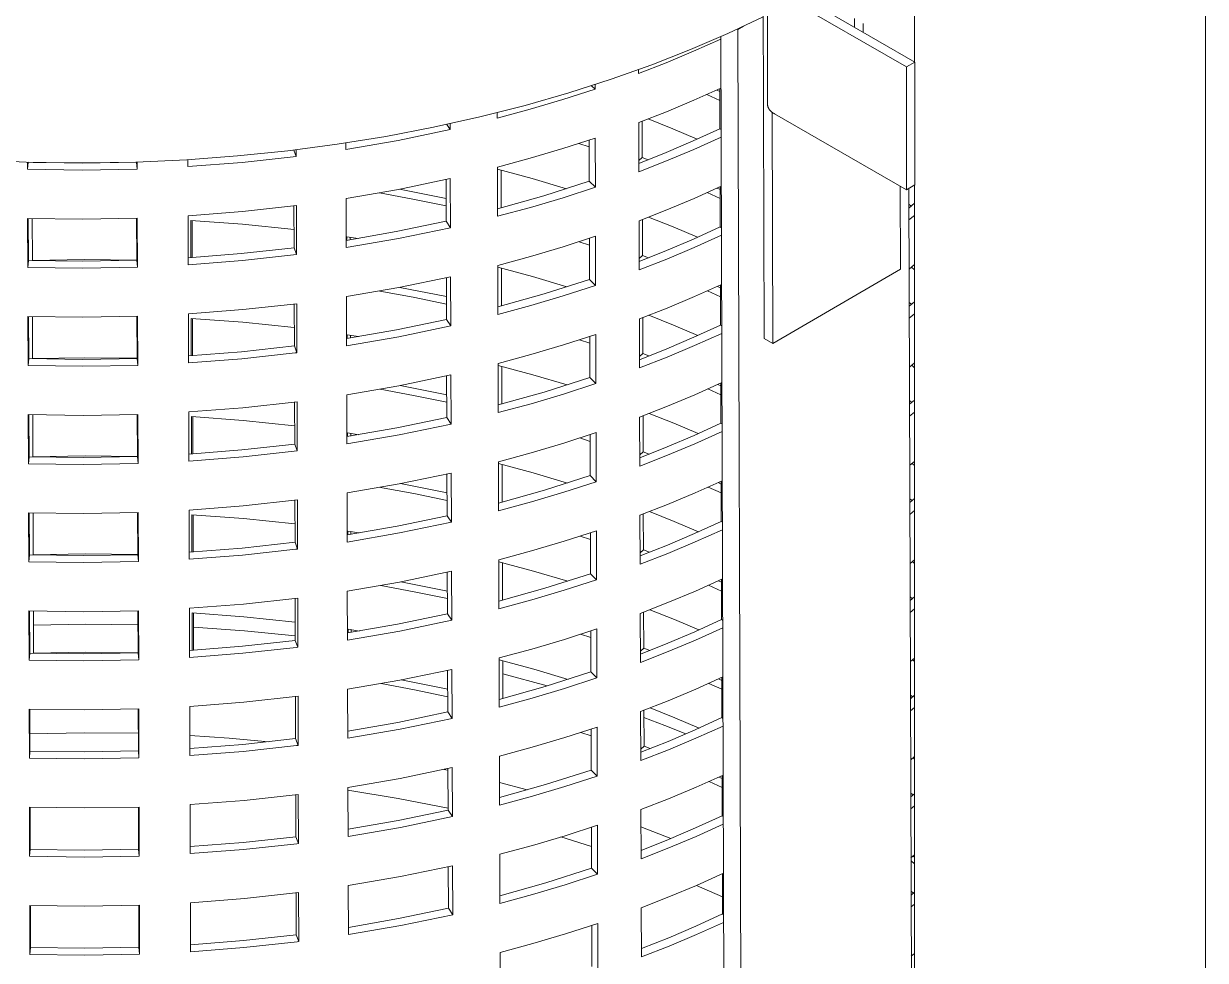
# Model space of a CAD drawing. Header units: inches. Extents: x -12 to 136, y -5 to 104.
# Drawn here: x 127.12 to 134.85, y 67.23 to 73.35 of the extents above; entities that cross this region are included whole.
import ezdxf

# ---------------------------------------------------------------- set-up
doc = ezdxf.new("R2010")
doc.units = ezdxf.units.IN
doc.layers.add('ZANO_R', color=7, linetype='Continuous', lineweight=0)

msp = doc.modelspace()

# ---------------------------------------------------------------- linework, layer by layer
at = {"layer": 'ZANO_R'}
for p, q in [((132.94704, 73.10375), (132.94704, 74.946)), ((134.84862, 74.946), (134.84862, 70.07666)), ((131.96394, 71.29476), (131.95607, 73.73327)), ((131.9837, 72.82967), (131.9837, 73.63331)), ((132.0855, 73.60116), (132.94851, 73.1029)), ((132.89283, 73.07076), (132.02982, 73.56902)), ((131.72532, 73.29003), (131.95715, 73.39946)), ((132.55479, 73.33022), (132.55461, 73.3877)), ((132.61028, 73.35556), (132.61047, 73.29807)), ((131.48191, 73.185), (131.72532, 73.29003)), ((131.79017, 73.31544), (131.78609, 73.31779)), ((131.79017, 73.31544), (131.82688, 73.33678)), ((131.8254, 62.40631), (131.79017, 73.31544)), ((131.67923, 73.2534), (131.5018, 73.17375)), ((131.67918, 73.26937), (131.71404, 62.4706)), ((131.22719, 73.08489), (131.48191, 73.185)), ((131.5018, 73.17375), (131.32246, 73.09851)), ((130.96155, 72.99026), (131.22719, 73.08489)), ((131.14131, 73.02773), (131.14123, 73.05322)), ((131.32246, 73.09851), (131.14131, 73.02773)), ((132.94851, 73.1029), (132.89283, 73.07076)), ((132.89283, 73.07076), (132.89283, 72.26712)), ((132.94851, 73.1029), (132.94851, 72.29926)), ((130.68546, 72.90164), (130.96155, 72.99026)), ((130.39947, 72.81953), (130.68546, 72.90164)), ((130.85665, 72.92605), (130.6452, 72.85762)), ((130.85665, 72.92605), (130.83441, 72.94827)), ((130.85655, 72.95543), (130.85665, 72.92605)), ((131.50284, 72.8529), (131.68026, 72.93254)), ((131.58891, 72.89083), (131.67334, 72.85225)), ((131.65291, 72.9199), (131.67315, 72.91071)), ((131.67309, 72.92922), (131.67394, 72.66682)), ((130.10426, 72.74443), (130.39947, 72.81953)), ((130.6452, 72.85762), (130.43217, 72.79427)), ((131.32349, 72.77766), (131.50284, 72.8529)), ((131.98402, 72.82692), (131.9837, 72.82967)), ((131.98444, 72.82419), (131.98402, 72.82692)), ((131.98495, 72.82148), (131.98444, 72.82419)), ((131.98556, 72.81879), (131.98495, 72.82148)), ((131.98626, 72.81612), (131.98556, 72.81879)), ((131.98706, 72.81347), (131.98626, 72.81612)), ((131.98794, 72.81086), (131.98706, 72.81347)), ((131.98892, 72.80827), (131.98794, 72.81086)), ((129.80056, 72.67682), (130.10426, 72.74443)), ((130.21768, 72.73605), (130.21757, 72.77213)), ((130.43217, 72.79427), (130.21768, 72.73605)), ((131.14235, 72.70688), (131.32349, 72.77766)), ((131.98998, 72.80573), (131.98892, 72.80827)), ((131.99114, 72.80322), (131.98998, 72.80573)), ((131.99238, 72.80075), (131.99114, 72.80322)), ((131.9937, 72.79833), (131.99238, 72.80075)), ((131.99511, 72.79595), (131.9937, 72.79833)), ((131.9966, 72.79363), (131.99511, 72.79595)), ((131.99817, 72.79136), (131.9966, 72.79363)), ((131.99982, 72.78914), (131.99817, 72.79136)), ((132.00154, 72.78699), (131.99982, 72.78914)), ((132.00334, 72.78489), (132.00154, 72.78699)), ((132.00521, 72.78286), (132.00334, 72.78489)), ((132.00715, 72.78089), (132.00521, 72.78286)), ((132.00916, 72.779), (132.00715, 72.78089)), ((132.01123, 72.77717), (132.00916, 72.779)), ((132.01337, 72.77542), (132.01123, 72.77717)), ((132.01556, 72.77374), (132.01337, 72.77542)), ((132.01473, 72.77547), (132.01962, 71.26261)), ((132.01781, 72.77215), (132.01556, 72.77374)), ((132.02011, 72.77063), (132.01781, 72.77215)), ((132.02247, 72.76919), (132.02011, 72.77063)), ((132.02488, 72.76783), (132.02247, 72.76919)), ((132.02733, 72.76656), (132.02488, 72.76783)), ((132.02982, 72.76537), (132.02733, 72.76656)), ((132.02982, 72.76537), (132.89283, 72.26712)), ((129.48922, 72.61712), (129.80056, 72.67682)), ((129.90924, 72.66137), (129.56931, 72.5908)), ((129.90924, 72.66137), (129.88682, 72.69506)), ((129.90912, 72.6999), (129.90924, 72.66137)), ((131.14338, 72.38602), (131.14235, 72.70688)), ((131.16425, 72.71518), (131.16501, 72.47975)), ((131.36565, 72.6664), (131.20447, 72.7306)), ((131.52536, 72.59863), (131.36565, 72.6664)), ((131.67394, 72.66682), (131.49893, 72.58695)), ((131.68114, 72.66169), (131.67394, 72.66682)), ((129.17115, 72.56572), (129.48922, 72.61712)), ((129.56931, 72.5908), (129.22722, 72.53152)), ((130.64623, 72.53676), (130.85768, 72.60519)), ((130.81841, 72.59204), (130.81927, 72.32374)), ((130.85768, 72.60519), (130.85872, 72.28434)), ((131.49893, 72.58695), (131.32199, 72.51148)), ((131.6813, 72.61169), (131.50387, 72.53204)), ((128.51887, 72.48916), (128.84735, 72.52297)), ((128.84735, 72.52297), (129.17115, 72.56572)), ((128.90259, 72.48568), (128.88708, 72.52771)), ((128.90245, 72.52958), (128.90259, 72.48568)), ((129.22722, 72.53152), (129.22708, 72.57407)), ((130.4332, 72.47342), (130.64623, 72.53676)), ((130.75127, 72.57002), (130.81855, 72.54809)), ((131.32199, 72.51148), (131.14321, 72.44045)), ((131.50387, 72.53204), (131.32453, 72.4568)), ((126.84633, 72.46011), (127.18092, 72.44702)), ((127.1444, 72.40181), (127.14425, 72.44799)), ((127.1444, 72.40181), (127.14862, 72.44738)), ((127.14862, 72.44738), (127.14862, 72.44787)), ((127.50296, 72.44262), (127.14862, 72.44738)), ((127.1744, 72.44718), (127.1744, 72.44666)), ((127.18092, 72.44702), (127.51666, 72.44338)), ((127.85728, 72.44887), (127.50296, 72.44262)), ((127.51666, 72.44338), (127.85236, 72.44923)), ((127.85236, 72.44923), (128.18683, 72.46453)), ((127.85728, 72.44939), (127.85728, 72.44887)), ((127.8615, 72.40331), (127.85728, 72.44887)), ((127.86135, 72.44952), (127.8615, 72.40331)), ((128.18683, 72.46453), (128.51887, 72.48916)), ((128.19431, 72.41919), (128.19417, 72.46497)), ((128.54898, 72.44684), (128.19431, 72.41919)), ((128.90259, 72.48568), (128.54898, 72.44684)), ((130.21872, 72.41519), (130.4332, 72.47342)), ((131.16501, 72.47975), (131.14314, 72.46014)), ((131.32453, 72.4568), (131.14338, 72.38602)), ((131.16501, 72.47975), (131.20533, 72.46458)), ((127.50296, 72.39699), (127.1444, 72.40181)), ((127.8615, 72.40331), (127.50296, 72.39699)), ((130.21975, 72.09434), (130.21872, 72.41519)), ((130.44547, 72.34178), (130.21876, 72.40283)), ((130.24266, 72.39667), (130.24345, 72.15058)), ((129.22826, 72.21067), (129.57034, 72.26994)), ((129.57034, 72.26994), (129.91028, 72.34051)), ((129.57843, 72.27148), (129.88253, 72.21071)), ((129.88213, 72.33421), (129.88301, 72.06218)), ((129.91028, 72.34051), (129.91131, 72.01966)), ((130.67055, 72.27501), (130.44547, 72.34178)), ((130.81927, 72.32374), (130.52097, 72.22887)), ((130.85872, 72.28434), (130.64727, 72.21591)), ((130.85872, 72.28434), (130.81927, 72.32374)), ((131.50491, 72.21118), (131.68233, 72.29083)), ((131.65498, 72.27819), (131.67522, 72.269)), ((131.67516, 72.2875), (131.67601, 72.0251)), ((132.85478, 71.74838), (132.85303, 72.29009)), ((132.89283, 72.26712), (132.94851, 72.29926)), ((132.90917, 72.27655), (132.93108, 65.49148)), ((132.94704, 52.74198), (132.94704, 72.29841)), ((129.22929, 71.88981), (129.22826, 72.21067)), ((129.44685, 72.24722), (129.66523, 72.20692)), ((129.66523, 72.20692), (129.88269, 72.16189)), ((130.52097, 72.22887), (130.21959, 72.14427)), ((130.64727, 72.21591), (130.43424, 72.15256)), ((131.32557, 72.13594), (131.50491, 72.21118)), ((131.59098, 72.24912), (131.67541, 72.21054)), ((128.19535, 72.09833), (128.55001, 72.12599)), ((128.55001, 72.12599), (128.90363, 72.16482)), ((128.88732, 72.16278), (128.88821, 71.88855)), ((128.90363, 72.16482), (128.90467, 71.84397)), ((130.43424, 72.15256), (130.21975, 72.09434)), ((131.14442, 72.06516), (131.32557, 72.13594)), ((132.92468, 72.16102), (132.90951, 72.17295)), ((132.94704, 72.17966), (132.90959, 72.14857)), ((127.14647, 71.76009), (127.14543, 72.08095)), ((127.14543, 72.08095), (127.50399, 72.07613)), ((127.15069, 71.80567), (127.14981, 72.08082)), ((127.17559, 72.08011), (127.17648, 71.80495)), ((127.50399, 72.07613), (127.86253, 72.08245)), ((127.85847, 72.08232), (127.85936, 71.80715)), ((127.86253, 72.08245), (127.86357, 71.7616)), ((128.19639, 71.77747), (128.19535, 72.09833)), ((128.21315, 72.06796), (128.21393, 71.82447)), ((128.55094, 72.04323), (128.21315, 72.06796)), ((128.22143, 72.06747), (128.22222, 71.82501)), ((128.88782, 72.00823), (128.55094, 72.04323)), ((129.88301, 72.06218), (129.55708, 71.99434)), ((129.91131, 72.01966), (129.88301, 72.06218)), ((131.14546, 71.74431), (131.14442, 72.06516)), ((131.16632, 72.07346), (131.16708, 71.83803)), ((131.36772, 72.02469), (131.20654, 72.08889)), ((132.94704, 72.10048), (132.90984, 72.07066)), ((129.55708, 71.99434), (129.22914, 71.93703)), ((129.30745, 71.94975), (129.23387, 71.96122)), ((129.23387, 71.96122), (129.23395, 71.93779)), ((129.91131, 72.01966), (129.57138, 71.94908)), ((130.64831, 71.89505), (130.85976, 71.96348)), ((130.85976, 71.96348), (130.86079, 71.64262)), ((131.52743, 71.95691), (131.36772, 72.02469)), ((131.67601, 72.0251), (131.50101, 71.94523)), ((131.68337, 71.96998), (131.50594, 71.89033)), ((131.68321, 72.01998), (131.67601, 72.0251)), ((128.88821, 71.88855), (128.54273, 71.85055)), ((128.90467, 71.84397), (128.88821, 71.88855)), ((129.57138, 71.94908), (129.22929, 71.88981)), ((129.25431, 71.95809), (129.25437, 71.94106)), ((130.43528, 71.8317), (130.64831, 71.89505)), ((130.75334, 71.9283), (130.82062, 71.90637)), ((130.82048, 71.95032), (130.82134, 71.68203)), ((131.50101, 71.94523), (131.32406, 71.86976)), ((131.50594, 71.89033), (131.3266, 71.81509)), ((127.14647, 71.76009), (127.15069, 71.80567)), ((127.50504, 71.8009), (127.15069, 71.80567)), ((127.5179, 71.81177), (127.17647, 71.80561)), ((127.85936, 71.80715), (127.50504, 71.8009)), ((127.85935, 71.80782), (127.5179, 71.81177)), ((127.86357, 71.7616), (127.85936, 71.80715)), ((128.54273, 71.85055), (128.19624, 71.82334)), ((128.19639, 71.77747), (128.55105, 71.80513)), ((128.55105, 71.80513), (128.90467, 71.84397)), ((130.22079, 71.77348), (130.43528, 71.8317)), ((131.16708, 71.83803), (131.14522, 71.81843)), ((131.32406, 71.86976), (131.14528, 71.79874)), ((131.3266, 71.81509), (131.14546, 71.74431)), ((131.16708, 71.83803), (131.2074, 71.82287)), ((127.50503, 71.75527), (127.14647, 71.76009)), ((127.86357, 71.7616), (127.50503, 71.75527)), ((130.22183, 71.45263), (130.22079, 71.77348)), ((130.44754, 71.70007), (130.22083, 71.76111)), ((130.24473, 71.75496), (130.24552, 71.50887)), ((132.01962, 71.26261), (132.85478, 71.74838)), ((132.91087, 71.7498), (132.94704, 71.77878)), ((132.94704, 71.74451), (132.92597, 71.76183)), ((129.57241, 71.62823), (129.91235, 71.6988)), ((129.8842, 71.6925), (129.88508, 71.42046)), ((129.91235, 71.6988), (129.91338, 71.37794)), ((130.67262, 71.63329), (130.44754, 71.70007)), ((130.82134, 71.68203), (130.52304, 71.58716)), ((130.86079, 71.64262), (130.82134, 71.68203)), ((131.50698, 71.56947), (131.68441, 71.64912)), ((129.23033, 71.56895), (129.57241, 71.62823)), ((129.44893, 71.6055), (129.66731, 71.5652)), ((129.5805, 71.62977), (129.8846, 71.569)), ((130.52304, 71.58716), (130.22167, 71.50256)), ((130.64934, 71.57419), (130.43631, 71.51085)), ((130.86079, 71.64262), (130.64934, 71.57419)), ((131.59305, 71.60741), (131.67748, 71.56883)), ((131.65705, 71.63647), (131.6773, 71.62728)), ((131.67724, 71.64579), (131.67808, 71.38339)), ((128.55209, 71.48427), (128.9057, 71.52311)), ((128.88939, 71.52107), (128.89028, 71.24684)), ((128.9057, 71.52311), (128.90674, 71.20225)), ((129.23136, 71.2481), (129.23033, 71.56895)), ((129.66731, 71.5652), (129.88476, 71.52018)), ((130.43631, 71.51085), (130.22183, 71.45263)), ((131.32764, 71.49423), (131.50698, 71.56947)), ((132.92675, 71.51931), (132.91158, 71.53124)), ((132.94704, 71.53621), (132.91166, 71.50686)), ((127.14854, 71.11838), (127.14751, 71.43924)), ((127.14751, 71.43924), (127.50607, 71.43442)), ((127.15277, 71.16395), (127.15188, 71.43911)), ((127.17766, 71.4384), (127.17855, 71.16323)), ((127.50607, 71.43442), (127.8646, 71.44074)), ((127.86054, 71.44061), (127.86143, 71.16544)), ((127.8646, 71.44074), (127.86564, 71.11988)), ((128.19742, 71.45662), (128.55209, 71.48427)), ((128.19846, 71.13576), (128.19742, 71.45662)), ((128.21522, 71.42624), (128.216, 71.18276)), ((128.55301, 71.40151), (128.21522, 71.42624)), ((128.22351, 71.42576), (128.22429, 71.1833)), ((129.88508, 71.42046), (129.55915, 71.35263)), ((129.91338, 71.37794), (129.88508, 71.42046)), ((131.14649, 71.42345), (131.32764, 71.49423)), ((131.14753, 71.10259), (131.14649, 71.42345)), ((131.16839, 71.43175), (131.16915, 71.19632)), ((131.36979, 71.38298), (131.20861, 71.44718)), ((132.94704, 71.45709), (132.91191, 71.42895)), ((128.88989, 71.36652), (128.55301, 71.40151)), ((129.55915, 71.35263), (129.23121, 71.29532)), ((129.91338, 71.37794), (129.57345, 71.30737)), ((131.5295, 71.3152), (131.36979, 71.38298)), ((131.67808, 71.38339), (131.50308, 71.30352)), ((131.68528, 71.37827), (131.67808, 71.38339)), ((129.57345, 71.30737), (129.23136, 71.2481)), ((129.30952, 71.30803), (129.23594, 71.31951)), ((129.23594, 71.31951), (129.23602, 71.29608)), ((129.25639, 71.31637), (129.25644, 71.29935)), ((130.65038, 71.25334), (130.86183, 71.32177)), ((130.75541, 71.28659), (130.82269, 71.26466)), ((130.82255, 71.30861), (130.82342, 71.04032)), ((130.86183, 71.32177), (130.86286, 71.00091)), ((131.50308, 71.30352), (131.32613, 71.22805)), ((131.68544, 71.32826), (131.50802, 71.24861)), ((132.01962, 71.26261), (131.96394, 71.29476)), ((128.5448, 71.20883), (128.19831, 71.18163)), ((128.89028, 71.24684), (128.5448, 71.20883)), ((128.54762, 71.1629), (128.89578, 71.20088)), ((128.90674, 71.20225), (128.89028, 71.24684)), ((128.90674, 71.20225), (128.89578, 71.20088)), ((130.22286, 71.13177), (130.43735, 71.18999)), ((130.43735, 71.18999), (130.65038, 71.25334)), ((131.16915, 71.19632), (131.14729, 71.17671)), ((131.32613, 71.22805), (131.14735, 71.15702)), ((131.16915, 71.19632), (131.20947, 71.18115)), ((131.50802, 71.24861), (131.32867, 71.17337)), ((127.14854, 71.11838), (127.15277, 71.16395)), ((127.5071, 71.11356), (127.14854, 71.11838)), ((127.50711, 71.15919), (127.15277, 71.16395)), ((127.51997, 71.17005), (127.17855, 71.1639)), ((127.86564, 71.11988), (127.5071, 71.11356)), ((127.86143, 71.16544), (127.50711, 71.15919)), ((127.86143, 71.16611), (127.51997, 71.17005)), ((127.86564, 71.11988), (127.86143, 71.16544)), ((128.19846, 71.13576), (128.54762, 71.1629)), ((130.2239, 70.81091), (130.22286, 71.13177)), ((130.44961, 71.05836), (130.2229, 71.1194)), ((130.2468, 71.11325), (130.2476, 70.86715)), ((131.32867, 71.17337), (131.14753, 71.10259)), ((132.91294, 71.10809), (132.94704, 71.13539)), ((132.94704, 71.10451), (132.92804, 71.12012)), ((129.57449, 70.98651), (129.91442, 71.05709)), ((129.88627, 71.05079), (129.88715, 70.77875)), ((129.91442, 71.05709), (129.91546, 70.73623)), ((130.67469, 70.99158), (130.44961, 71.05836)), ((130.82342, 71.04032), (130.52511, 70.94545)), ((130.86286, 71.00091), (130.82342, 71.04032)), ((129.2324, 70.92724), (129.57449, 70.98651)), ((129.451, 70.96379), (129.66938, 70.92349)), ((129.58257, 70.98805), (129.88667, 70.92729)), ((130.86286, 71.00091), (130.65141, 70.93248)), ((131.50905, 70.92776), (131.68648, 71.00741)), ((131.59513, 70.96569), (131.67956, 70.92711)), ((131.65912, 70.99476), (131.67937, 70.98557)), ((131.67931, 71.00408), (131.68016, 70.74168)), ((128.55416, 70.84256), (128.90777, 70.8814)), ((128.89146, 70.87935), (128.89235, 70.60513)), ((128.90777, 70.8814), (128.90881, 70.56054)), ((129.23344, 70.60638), (129.2324, 70.92724)), ((129.66938, 70.92349), (129.88683, 70.87846)), ((130.52511, 70.94545), (130.22374, 70.86085)), ((130.65141, 70.93248), (130.43838, 70.86913)), ((131.32971, 70.85252), (131.50905, 70.92776)), ((132.92883, 70.87759), (132.91365, 70.88953)), ((132.94704, 70.89276), (132.91373, 70.86514)), ((127.50814, 70.79271), (127.86668, 70.79903)), ((127.86668, 70.79903), (127.86771, 70.47817)), ((128.19949, 70.8149), (128.55416, 70.84256)), ((128.20053, 70.49405), (128.19949, 70.8149)), ((130.43838, 70.86913), (130.2239, 70.81091)), ((131.14856, 70.78174), (131.32971, 70.85252)), ((131.37186, 70.74126), (131.21068, 70.80546)), ((132.94704, 70.8137), (132.91398, 70.78723)), ((127.15061, 70.47667), (127.14958, 70.79752)), ((127.14958, 70.79752), (127.50814, 70.79271)), ((127.15484, 70.52224), (127.15395, 70.7974)), ((127.17973, 70.79669), (127.18062, 70.52152)), ((127.86261, 70.79889), (127.8635, 70.52373)), ((128.21729, 70.78453), (128.21808, 70.54104)), ((128.55508, 70.7598), (128.21729, 70.78453)), ((128.22558, 70.78405), (128.22636, 70.54158)), ((128.89196, 70.7248), (128.55508, 70.7598)), ((129.88715, 70.77875), (129.56123, 70.71091)), ((129.91546, 70.73623), (129.57552, 70.66566)), ((129.91546, 70.73623), (129.88715, 70.77875)), ((131.1496, 70.46088), (131.14856, 70.78174)), ((131.17046, 70.79004), (131.17122, 70.55461)), ((131.53157, 70.67349), (131.37186, 70.74126)), ((131.68016, 70.74168), (131.50515, 70.66181)), ((131.68735, 70.73655), (131.68016, 70.74168)), ((129.56123, 70.71091), (129.23328, 70.6536)), ((129.57552, 70.66566), (129.23344, 70.60638)), ((129.31159, 70.66632), (129.23801, 70.6778)), ((129.23801, 70.6778), (129.23809, 70.65437)), ((129.25846, 70.67466), (129.25851, 70.65763)), ((130.65245, 70.61162), (130.8639, 70.68006)), ((130.75749, 70.64488), (130.82476, 70.62295)), ((130.82462, 70.6669), (130.82549, 70.3986)), ((130.8639, 70.68006), (130.86494, 70.3592)), ((131.50515, 70.66181), (131.3282, 70.58634)), ((131.68751, 70.68655), (131.51009, 70.6069)), ((128.54687, 70.56712), (128.20038, 70.53992)), ((128.89235, 70.60513), (128.54687, 70.56712)), ((128.90881, 70.56054), (128.89235, 70.60513)), ((130.43942, 70.54828), (130.65245, 70.61162)), ((131.3282, 70.58634), (131.14942, 70.51531)), ((131.51009, 70.6069), (131.33075, 70.53166)), ((127.15061, 70.47667), (127.15484, 70.52224)), ((127.50918, 70.51748), (127.15484, 70.52224)), ((127.52204, 70.52834), (127.18062, 70.52219)), ((127.8635, 70.52373), (127.50918, 70.51748)), ((127.8635, 70.52439), (127.52204, 70.52834)), ((127.86771, 70.47817), (127.8635, 70.52373)), ((128.20053, 70.49405), (128.55519, 70.5217)), ((128.55519, 70.5217), (128.90881, 70.56054)), ((130.22493, 70.49006), (130.43942, 70.54828)), ((130.22597, 70.1692), (130.22493, 70.49006)), ((131.17122, 70.55461), (131.14936, 70.535)), ((131.33075, 70.53166), (131.1496, 70.46088)), ((131.17122, 70.55461), (131.21154, 70.53944)), ((132.91502, 70.46638), (132.94704, 70.49201)), ((127.50917, 70.47185), (127.15061, 70.47667)), ((127.86771, 70.47817), (127.50917, 70.47185)), ((129.57656, 70.3448), (129.91649, 70.41537)), ((129.91649, 70.41537), (129.91753, 70.09452)), ((130.45168, 70.41664), (130.22497, 70.47769)), ((130.24887, 70.47153), (130.24967, 70.22544)), ((130.67677, 70.34987), (130.45168, 70.41664)), ((132.94704, 70.46451), (132.93011, 70.47841)), ((129.23447, 70.28553), (129.57656, 70.3448)), ((129.58464, 70.34634), (129.88874, 70.28557)), ((129.88835, 70.40907), (129.88922, 70.13704)), ((130.82549, 70.3986), (130.52718, 70.30374)), ((130.86494, 70.3592), (130.65349, 70.29077)), ((130.86494, 70.3592), (130.82549, 70.3986)), ((131.51112, 70.28604), (131.68855, 70.36569)), ((131.6612, 70.35305), (131.68144, 70.34386)), ((131.68138, 70.36236), (131.68223, 70.09996)), ((129.23551, 69.96467), (129.23447, 70.28553)), ((129.45307, 70.32208), (129.67145, 70.28178)), ((129.67145, 70.28178), (129.8889, 70.23675)), ((130.52718, 70.30374), (130.22581, 70.21913)), ((130.65349, 70.29077), (130.44046, 70.22742)), ((131.33178, 70.21081), (131.51112, 70.28604)), ((131.5972, 70.32398), (131.68163, 70.2854)), ((128.20157, 70.17319), (128.55623, 70.20085)), ((128.55623, 70.20085), (128.90985, 70.23968)), ((128.89354, 70.23764), (128.89442, 69.96341)), ((128.90985, 70.23968), (128.91088, 69.91883)), ((130.44046, 70.22742), (130.22597, 70.1692)), ((131.15064, 70.14002), (131.33178, 70.21081)), ((132.9309, 70.23588), (132.91572, 70.24781)), ((132.94704, 70.24931), (132.9158, 70.22343)), ((127.15268, 69.83495), (127.15165, 70.15581)), ((127.15165, 70.15581), (127.51021, 70.15099)), ((127.15691, 69.88053), (127.15602, 70.15568)), ((127.1818, 70.15497), (127.18269, 69.87981)), ((127.51021, 70.15099), (127.86875, 70.15731)), ((127.86468, 70.15718), (127.86557, 69.88201)), ((127.86875, 70.15731), (127.86978, 69.83646)), ((128.2026, 69.85233), (128.20157, 70.17319)), ((128.21936, 70.14282), (128.22015, 69.89933)), ((128.55715, 70.11809), (128.21936, 70.14282)), ((128.22765, 70.14233), (128.22843, 69.89987)), ((128.89403, 70.08309), (128.55715, 70.11809)), ((129.88922, 70.13704), (129.5633, 70.0692)), ((129.91753, 70.09452), (129.88922, 70.13704)), ((131.15167, 69.81917), (131.15064, 70.14002)), ((131.17254, 70.14832), (131.1733, 69.9129)), ((131.37394, 70.09955), (131.21276, 70.16375)), ((132.94704, 70.17031), (132.91605, 70.14552)), ((129.5633, 70.0692), (129.23536, 70.01189)), ((129.31366, 70.02461), (129.24009, 70.03608)), ((129.24009, 70.03608), (129.24016, 70.01265)), ((129.26053, 70.03295), (129.26059, 70.01592)), ((129.91753, 70.09452), (129.57759, 70.02394)), ((130.65452, 69.96991), (130.86597, 70.03834)), ((130.86597, 70.03834), (130.86701, 69.71749)), ((131.53364, 70.03177), (131.37394, 70.09955)), ((131.68223, 70.09996), (131.50722, 70.0201)), ((131.68959, 70.04484), (131.51216, 69.96519)), ((131.68943, 70.09484), (131.68223, 70.09996)), ((134.84862, 70.07666), (134.84862, 63.37536)), ((128.89442, 69.96341), (128.54895, 69.92541)), ((128.91088, 69.91883), (128.89442, 69.96341)), ((129.57759, 70.02394), (129.23551, 69.96467)), ((130.44149, 69.90656), (130.65452, 69.96991)), ((130.75956, 70.00316), (130.82683, 69.98124)), ((130.82669, 70.02518), (130.82756, 69.75689)), ((131.50722, 70.0201), (131.33027, 69.94462)), ((131.51216, 69.96519), (131.33282, 69.88995)), ((127.15268, 69.83495), (127.15691, 69.88053)), ((127.51125, 69.87577), (127.15691, 69.88053)), ((127.52411, 69.88663), (127.18269, 69.88047)), ((127.86557, 69.88201), (127.51125, 69.87577)), ((127.86557, 69.88268), (127.52411, 69.88663)), ((127.86978, 69.83646), (127.86557, 69.88201)), ((128.54895, 69.92541), (128.20245, 69.8982)), ((128.2026, 69.85233), (128.55177, 69.87948)), ((128.55177, 69.87948), (128.89992, 69.91745)), ((128.91088, 69.91883), (128.89992, 69.91745)), ((130.22701, 69.84834), (130.44149, 69.90656)), ((131.1733, 69.9129), (131.15143, 69.89329)), ((131.33027, 69.94462), (131.1515, 69.8736)), ((131.33282, 69.88995), (131.15167, 69.81917)), ((131.1733, 69.9129), (131.21362, 69.89773)), ((127.51125, 69.83014), (127.15268, 69.83495)), ((127.86978, 69.83646), (127.51125, 69.83014)), ((130.22804, 69.52749), (130.22701, 69.84834)), ((130.45375, 69.77493), (130.22705, 69.83597)), ((130.25095, 69.82982), (130.25174, 69.58373)), ((132.91709, 69.82466), (132.94704, 69.84862)), ((132.94704, 69.8245), (132.93219, 69.83669)), ((129.57863, 69.70309), (129.91856, 69.77366)), ((129.89042, 69.76736), (129.8913, 69.49532)), ((129.91856, 69.77366), (129.9196, 69.4528)), ((130.67884, 69.70815), (130.45375, 69.77493)), ((130.82756, 69.75689), (130.52926, 69.66202)), ((130.86701, 69.71749), (130.65556, 69.64905)), ((130.86701, 69.71749), (130.82756, 69.75689)), ((131.5132, 69.64433), (131.69062, 69.72398)), ((131.68345, 69.72065), (131.6843, 69.45825)), ((129.23654, 69.64381), (129.57863, 69.70309)), ((129.23758, 69.32296), (129.23654, 69.64381)), ((129.45514, 69.68036), (129.67352, 69.64007)), ((129.58672, 69.70463), (129.89082, 69.64386)), ((129.67352, 69.64007), (129.89097, 69.59504)), ((130.52926, 69.66202), (130.22788, 69.57742)), ((130.65556, 69.64905), (130.44253, 69.58571)), ((131.33385, 69.56909), (131.5132, 69.64433)), ((131.59927, 69.68227), (131.6837, 69.64369)), ((131.66327, 69.71133), (131.68351, 69.70214)), ((128.5583, 69.55913), (128.91192, 69.59797)), ((128.89561, 69.59593), (128.89649, 69.3217)), ((128.91192, 69.59797), (128.91295, 69.27711)), ((130.44253, 69.58571), (130.22804, 69.52749)), ((131.15271, 69.49831), (131.33385, 69.56909)), ((132.93297, 69.59417), (132.91779, 69.6061)), ((132.94704, 69.60587), (132.91787, 69.58172)), ((127.15476, 69.19324), (127.15372, 69.5141)), ((127.15372, 69.5141), (127.51228, 69.50928)), ((127.15898, 69.23881), (127.15809, 69.51397)), ((127.18388, 69.51326), (127.18476, 69.23809)), ((127.51228, 69.50928), (127.87082, 69.5156)), ((127.86676, 69.51547), (127.86764, 69.2403)), ((127.87082, 69.5156), (127.87186, 69.19474)), ((128.20364, 69.53148), (128.5583, 69.55913)), ((128.20467, 69.21062), (128.20364, 69.53148)), ((128.55922, 69.47637), (128.22143, 69.5011)), ((128.22143, 69.5011), (128.22222, 69.25762)), ((128.22972, 69.50062), (128.23051, 69.25816)), ((129.8913, 69.49532), (129.56537, 69.42749)), ((129.9196, 69.4528), (129.8913, 69.49532)), ((131.15374, 69.17745), (131.15271, 69.49831)), ((131.17461, 69.50661), (131.17537, 69.27118)), ((131.37601, 69.45784), (131.21483, 69.52204)), ((132.94704, 69.52693), (132.91812, 69.50381)), ((127.18417, 69.42203), (127.52559, 69.42816)), ((127.52559, 69.42816), (127.86705, 69.42424)), ((128.23002, 69.40902), (128.56364, 69.38487)), ((128.89611, 69.44138), (128.55922, 69.47637)), ((129.56537, 69.42749), (129.23743, 69.37018)), ((129.9196, 69.4528), (129.57967, 69.38223)), ((131.53572, 69.39006), (131.37601, 69.45784)), ((131.6843, 69.45825), (131.50929, 69.37838)), ((131.6915, 69.45313), (131.6843, 69.45825)), ((128.56364, 69.38487), (128.8964, 69.35088)), ((129.57967, 69.38223), (129.23758, 69.32296)), ((129.24216, 69.39437), (129.24223, 69.37094)), ((129.31573, 69.38289), (129.24216, 69.39437)), ((129.2626, 69.39123), (129.26266, 69.37421)), ((130.65659, 69.3282), (130.86804, 69.39663)), ((130.76163, 69.36145), (130.82891, 69.33952)), ((130.82877, 69.38347), (130.82963, 69.11518)), ((130.86804, 69.39663), (130.86908, 69.07577)), ((131.50929, 69.37838), (131.33235, 69.30291)), ((131.69166, 69.40312), (131.51423, 69.32347)), ((128.55102, 69.2837), (128.20453, 69.25649)), ((128.89649, 69.3217), (128.55102, 69.2837)), ((128.55384, 69.23776), (128.90199, 69.27574)), ((128.91295, 69.27711), (128.89649, 69.3217)), ((128.91295, 69.27711), (128.90199, 69.27574)), ((130.22908, 69.20663), (130.44356, 69.26485)), ((130.44356, 69.26485), (130.65659, 69.3282)), ((131.17537, 69.27118), (131.1535, 69.25158)), ((131.33235, 69.30291), (131.15357, 69.23188)), ((131.17537, 69.27118), (131.21569, 69.25601)), ((131.51423, 69.32347), (131.33489, 69.24824)), ((127.15476, 69.19324), (127.15898, 69.23881)), ((127.51332, 69.18842), (127.15476, 69.19324)), ((127.51332, 69.23405), (127.15898, 69.23881)), ((127.52619, 69.24491), (127.18476, 69.23876)), ((127.86764, 69.2403), (127.51332, 69.23405)), ((127.87186, 69.19474), (127.51332, 69.18842)), ((127.86764, 69.24097), (127.52619, 69.24491)), ((127.87186, 69.19474), (127.86764, 69.2403)), ((128.20467, 69.21062), (128.55384, 69.23776)), ((130.23011, 68.88577), (130.22908, 69.20663)), ((130.45583, 69.13322), (130.22912, 69.19426)), ((130.25302, 69.18811), (130.25381, 68.94201)), ((131.33489, 69.24824), (131.15374, 69.17745)), ((132.91916, 69.18295), (132.94704, 69.20524)), ((132.94704, 69.1845), (132.93426, 69.19498)), ((129.5807, 69.06137), (129.92064, 69.13195)), ((129.89249, 69.12565), (129.89337, 68.85361)), ((129.92064, 69.13195), (129.92167, 68.81109)), ((130.25329, 69.10267), (130.54415, 69.02415)), ((130.68091, 69.06644), (130.45583, 69.13322)), ((130.82963, 69.11518), (130.53133, 69.02031)), ((130.86908, 69.07577), (130.82963, 69.11518)), ((129.23862, 69.0021), (129.5807, 69.06137)), ((129.45721, 69.03865), (129.67559, 68.99835)), ((129.58879, 69.06291), (129.89289, 69.00215)), ((130.86908, 69.07577), (130.65763, 69.00734)), ((131.51527, 69.00262), (131.69269, 69.08227)), ((131.60134, 69.04055), (131.68577, 69.00198)), ((131.66534, 69.06962), (131.68558, 69.06043)), ((131.68552, 69.07894), (131.68637, 68.81654)), ((128.56037, 68.91742), (128.91399, 68.95626)), ((128.89768, 68.95421), (128.89856, 68.67999)), ((128.91399, 68.95626), (128.91502, 68.6354)), ((129.23965, 68.68125), (129.23862, 69.0021)), ((129.67559, 68.99835), (129.89305, 68.95333)), ((130.53133, 69.02031), (130.22995, 68.93571)), ((130.4446, 68.94399), (130.23011, 68.88577)), ((130.65763, 69.00734), (130.4446, 68.94399)), ((131.33593, 68.92738), (131.51527, 69.00262)), ((132.93504, 68.95246), (132.91987, 68.96439)), ((132.94704, 68.96242), (132.91995, 68.94)), ((127.15683, 68.55153), (127.15579, 68.87238)), ((127.15579, 68.87238), (127.51435, 68.86757)), ((127.16105, 68.5971), (127.16016, 68.87226)), ((127.51435, 68.86757), (127.87289, 68.87389)), ((127.86883, 68.87375), (127.86972, 68.59859)), ((127.87289, 68.87389), (127.87393, 68.55303)), ((128.20571, 68.88976), (128.56037, 68.91742)), ((128.20675, 68.56891), (128.20571, 68.88976)), ((131.15478, 68.8566), (131.33593, 68.92738)), ((131.37808, 68.81612), (131.2169, 68.88033)), ((132.94704, 68.88355), (132.9202, 68.86209)), ((129.89337, 68.85361), (129.56744, 68.78577)), ((129.92167, 68.81109), (129.58174, 68.74052)), ((129.92167, 68.81109), (129.89337, 68.85361)), ((131.15582, 68.53574), (131.15478, 68.8566)), ((131.17668, 68.8649), (131.17744, 68.62947)), ((131.17683, 68.81708), (131.31421, 68.76485)), ((131.53779, 68.74835), (131.37808, 68.81612)), ((131.68637, 68.81654), (131.51137, 68.73667)), ((131.69357, 68.81141), (131.68637, 68.81654)), ((127.16069, 68.7109), (127.51499, 68.71795)), ((127.51499, 68.71795), (127.86934, 68.71399)), ((129.56744, 68.78577), (129.2395, 68.72846)), ((129.58174, 68.74052), (129.23965, 68.68125)), ((130.65867, 68.68648), (130.87012, 68.75492)), ((130.7637, 68.71974), (130.83098, 68.69781)), ((130.83084, 68.74176), (130.8317, 68.47346)), ((130.87012, 68.75492), (130.87115, 68.43406)), ((131.31421, 68.76485), (131.45061, 68.71016)), ((131.51137, 68.73667), (131.33442, 68.6612)), ((131.69373, 68.76141), (131.5163, 68.68176)), ((128.20632, 68.69998), (128.4637, 68.68247)), ((128.55309, 68.64198), (128.2066, 68.61478)), ((128.4637, 68.68247), (128.72061, 68.65904)), ((128.89856, 68.67999), (128.55309, 68.64198)), ((128.91502, 68.6354), (128.89856, 68.67999)), ((128.91502, 68.6354), (128.90406, 68.63403)), ((130.44564, 68.62314), (130.65867, 68.68648)), ((131.33442, 68.6612), (131.15564, 68.59017)), ((131.5163, 68.68176), (131.33696, 68.60652)), ((127.15683, 68.55153), (127.16105, 68.5971)), ((127.5154, 68.59234), (127.16105, 68.5971)), ((127.86972, 68.59859), (127.5154, 68.59234)), ((127.87393, 68.55303), (127.86972, 68.59859)), ((128.20675, 68.56891), (128.55591, 68.59605)), ((128.55591, 68.59605), (128.90406, 68.63403)), ((130.23115, 68.56492), (130.44564, 68.62314)), ((130.23219, 68.24406), (130.23115, 68.56492)), ((131.17744, 68.62947), (131.15558, 68.60986)), ((131.33696, 68.60652), (131.15582, 68.53574)), ((131.17744, 68.62947), (131.21776, 68.6143)), ((132.92123, 68.54124), (132.94704, 68.56186)), ((127.51539, 68.54671), (127.15683, 68.55153)), ((127.87393, 68.55303), (127.51539, 68.54671)), ((129.58277, 68.41966), (129.92271, 68.49023)), ((129.89456, 68.48393), (129.89544, 68.2119)), ((129.92271, 68.49023), (129.92374, 68.16938)), ((132.94704, 68.54449), (132.93633, 68.55327)), ((129.24069, 68.36039), (129.58277, 68.41966)), ((129.86743, 68.47794), (129.8946, 68.47204)), ((130.8317, 68.47346), (130.5334, 68.3786)), ((130.87115, 68.43406), (130.6597, 68.36563)), ((130.87115, 68.43406), (130.8317, 68.47346)), ((131.51734, 68.3609), (131.69477, 68.44055)), ((131.66741, 68.42791), (131.68766, 68.41872)), ((131.6876, 68.43722), (131.68844, 68.17482)), ((129.24172, 68.03953), (129.24069, 68.36039)), ((129.56901, 68.28881), (129.24074, 68.34292)), ((130.23171, 68.39212), (130.41354, 68.34364)), ((130.5334, 68.3786), (130.23202, 68.29399)), ((130.6597, 68.36563), (130.44667, 68.30228)), ((131.338, 68.28567), (131.51734, 68.3609)), ((131.60341, 68.39884), (131.68784, 68.36026)), ((128.20778, 68.24805), (128.56245, 68.27571)), ((128.56245, 68.27571), (128.91606, 68.31454)), ((128.89975, 68.3125), (128.90064, 68.03827)), ((128.91606, 68.31454), (128.9171, 67.99369)), ((129.8954, 68.22438), (129.56901, 68.28881)), ((130.44667, 68.30228), (130.23219, 68.24406)), ((131.15685, 68.21488), (131.338, 68.28567)), ((132.93711, 68.31074), (132.92194, 68.32267)), ((132.94704, 68.31898), (132.92202, 68.29829)), ((127.1589, 67.90981), (127.15786, 68.23067)), ((127.15786, 68.23067), (127.51643, 68.22585)), ((127.16313, 67.95539), (127.16224, 68.23054)), ((127.51643, 68.22585), (127.87496, 68.23217)), ((127.8709, 68.23204), (127.87179, 67.95687)), ((127.87496, 68.23217), (127.876, 67.91132)), ((128.20882, 67.92719), (128.20778, 68.24805)), ((129.89544, 68.2119), (129.56951, 68.14406)), ((129.92374, 68.16938), (129.89544, 68.2119)), ((131.15789, 67.89403), (131.15685, 68.21488)), ((131.68844, 68.17482), (131.51344, 68.09496)), ((131.69564, 68.1697), (131.68844, 68.17482)), ((132.94704, 68.24017), (132.92227, 68.22038)), ((129.56951, 68.14406), (129.24157, 68.08675)), ((129.58381, 68.0988), (129.24172, 68.03953)), ((129.92374, 68.16938), (129.58381, 68.0988)), ((130.66074, 68.04477), (130.87219, 68.1132)), ((130.83291, 68.10004), (130.83378, 67.83175)), ((130.87219, 68.1132), (130.87322, 67.79235)), ((131.35173, 68.02581), (131.15722, 68.10191)), ((131.51344, 68.09496), (131.33649, 68.01948)), ((131.6958, 68.1197), (131.51838, 68.04005)), ((128.90064, 68.03827), (128.55516, 68.00027)), ((128.9171, 67.99369), (128.90064, 68.03827)), ((130.44771, 67.98142), (130.66074, 68.04477)), ((130.83331, 67.97444), (130.63357, 68.03636)), ((131.33649, 68.01948), (131.15771, 67.94846)), ((131.51838, 68.04005), (131.33903, 67.96481)), ((127.1589, 67.90981), (127.16313, 67.95539)), ((127.51747, 67.95063), (127.16313, 67.95539)), ((127.87179, 67.95687), (127.51747, 67.95063)), ((127.876, 67.91132), (127.87179, 67.95687)), ((128.55516, 68.00027), (128.20867, 67.97306)), ((128.20882, 67.92719), (128.55798, 67.95434)), ((128.55798, 67.95434), (128.90614, 67.99231)), ((128.9171, 67.99369), (128.90614, 67.99231)), ((130.23322, 67.9232), (130.44771, 67.98142)), ((131.33903, 67.96481), (131.15789, 67.89403)), ((127.51746, 67.905), (127.1589, 67.90981)), ((127.876, 67.91132), (127.51746, 67.905)), ((130.23426, 67.60235), (130.23322, 67.9232)), ((132.9233, 67.89952), (132.94704, 67.91848)), ((132.92337, 67.8797), (132.94704, 67.86136)), ((132.94704, 67.90448), (132.9384, 67.91155)), ((129.58485, 67.77795), (129.92478, 67.84852)), ((129.89663, 67.84222), (129.89751, 67.57018)), ((129.92478, 67.84852), (129.92582, 67.52766)), ((130.83378, 67.83175), (130.53547, 67.73688)), ((130.87322, 67.79235), (130.66177, 67.72391)), ((130.87322, 67.79235), (130.83378, 67.83175)), ((131.51941, 67.71919), (131.69684, 67.79884)), ((131.68967, 67.79551), (131.69052, 67.53311)), ((129.24276, 67.71868), (129.58485, 67.77795)), ((129.2438, 67.39782), (129.24276, 67.71868)), ((130.53547, 67.73688), (130.2341, 67.65228)), ((130.66177, 67.72391), (130.44874, 67.66057)), ((131.34007, 67.64395), (131.51941, 67.71919)), ((131.69015, 67.64564), (131.52062, 67.71968)), ((128.20985, 67.60634), (128.56452, 67.634)), ((128.56452, 67.634), (128.91813, 67.67283)), ((128.90182, 67.67079), (128.90271, 67.39656)), ((128.91813, 67.67283), (128.91917, 67.35197)), ((130.44874, 67.66057), (130.23426, 67.60235)), ((131.15892, 67.57317), (131.34007, 67.64395)), ((132.93919, 67.66903), (132.92401, 67.68096)), ((132.94704, 67.67555), (132.92409, 67.65658)), ((127.16097, 67.2681), (127.15994, 67.58896)), ((127.15994, 67.58896), (127.5185, 67.58414)), ((127.1652, 67.31367), (127.16431, 67.58883)), ((127.5185, 67.58414), (127.87704, 67.59046)), ((127.87297, 67.59033), (127.87386, 67.31516)), ((127.87704, 67.59046), (127.87807, 67.2696)), ((128.21089, 67.28548), (128.20985, 67.60634)), ((129.89751, 67.57018), (129.57159, 67.50235)), ((129.92582, 67.52766), (129.89751, 67.57018)), ((131.15996, 67.25231), (131.15892, 67.57317)), ((132.94704, 67.59679), (132.92434, 67.57867)), ((129.57159, 67.50235), (129.24364, 67.44504)), ((129.92582, 67.52766), (129.58588, 67.45709)), ((131.69052, 67.53311), (131.51551, 67.45324)), ((131.69787, 67.47798), (131.52045, 67.39833)), ((131.69771, 67.52799), (131.69052, 67.53311)), ((129.58588, 67.45709), (129.2438, 67.39782)), ((130.44978, 67.33971), (130.66281, 67.40306)), ((130.66281, 67.40306), (130.87426, 67.47149)), ((130.83498, 67.45833), (130.83585, 67.19004)), ((130.87426, 67.47149), (130.8753, 67.15063)), ((131.51551, 67.45324), (131.33856, 67.37777)), ((131.52045, 67.39833), (131.34111, 67.3231)), ((128.55723, 67.35856), (128.21074, 67.33135)), ((128.90271, 67.39656), (128.55723, 67.35856)), ((128.56005, 67.31262), (128.90821, 67.3506)), ((128.91917, 67.35197), (128.90271, 67.39656)), ((128.91917, 67.35197), (128.90821, 67.3506)), ((130.23529, 67.28149), (130.44978, 67.33971)), ((131.33856, 67.37777), (131.15978, 67.30674)), ((131.34111, 67.3231), (131.15996, 67.25231)), ((127.16097, 67.2681), (127.1652, 67.31367)), ((127.51953, 67.26328), (127.16097, 67.2681)), ((127.51954, 67.30891), (127.1652, 67.31367)), ((127.87807, 67.2696), (127.51953, 67.26328)), ((127.87386, 67.31516), (127.51954, 67.30891)), ((127.87807, 67.2696), (127.87386, 67.31516)), ((128.21089, 67.28548), (128.56005, 67.31262)), ((130.23633, 66.96063), (130.23529, 67.28149)), ((132.92538, 67.25781), (132.94704, 67.2751))]:
    msp.add_line(p, q, dxfattribs=at)

doc.saveas('drawing.dxf')
